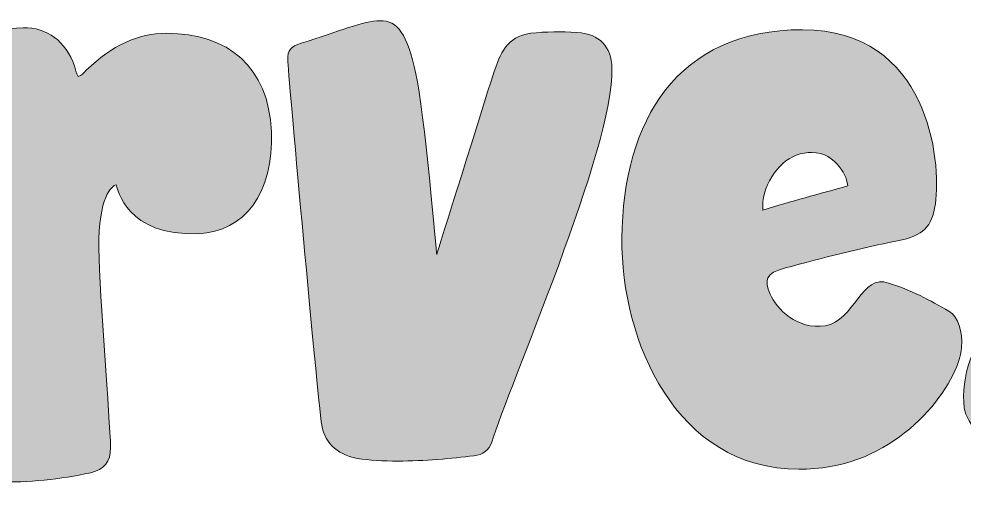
# Model space of a CAD drawing. Header units: inches. Extents: x 205 to 874, y -804 to -276.
# Drawn here: x 439.7 to 713.5, y -804.3 to -665.3 of the extents above; entities that cross this region are included whole.
import ezdxf

# ---------------------------------------------------------------- set-up
doc = ezdxf.new("R2010")
doc.units = ezdxf.units.IN
doc.header["$MEASUREMENT"] = 0
doc.layers.add('Layer 1', color=7, linetype='Continuous')

# ---------------------------------------------------------------- blocks, each defined once
blk = doc.blocks.new('block 4')
at = {"layer": 'Layer 1', "true_color": 0xffffff}
h = blk.add_hatch(color=7, dxfattribs=at)
h.dxf.hatch_style = 2
edge = h.paths.add_edge_path()
edge.add_spline(control_points=[(723.21, -751.13), (724.26, -750.08), (725.3, -749.56), (726.61, -749.56), (728.18, -749.56), (730.01, -750.34), (731.58, -751.91), (734.99, -755.05), (742.58, -758.19), (748.07, -758.19), (752.26, -758.19), (755.14, -756.36), (754.61, -751.65), (753.57, -744.06), (738.65, -737), (731.06, -727.84), (709.6, -702.72), (730.28, -670.79), (750.43, -666.34), (753.57, -665.56), (756.71, -665.29), (759.85, -665.29), (776.86, -665.29), (792.03, -675.5), (793.34, -693.03), (793.6, -696.44), (792.3, -699.31), (789.68, -701.67), (786.54, -704.29), (778.69, -709.78), (774.24, -709.78), (771.88, -709.78), (770.31, -708.21), (768.74, -704.55), (767.17, -700.89), (764.3, -699.31), (761.94, -699.31), (759.32, -699.31), (756.97, -701.15), (757.23, -704.81), (757.23, -707.95), (760.37, -713.71), (766.13, -717.37), (769.27, -719.2), (772.41, -721.03), (775.81, -722.87), (794.65, -732.81), (799.36, -754.01), (794.39, -770.23), (789.42, -787.24), (779.74, -798.49), (762.2, -800.85), (736.29, -804.25), (714.84, -787.24), (713.53, -778.08), (712.48, -769.19), (715.88, -758.72), (723.21, -751.13)], knot_values=[0, 0, 0, 0, 1, 1, 1, 2, 2, 2, 3, 3, 3, 4, 4, 4, 5, 5, 5, 6, 6, 6, 7, 7, 7, 8, 8, 8, 9, 9, 9, 10, 10, 10, 11, 11, 11, 12, 12, 12, 13, 13, 13, 14, 14, 14, 15, 15, 15, 16, 16, 16, 17, 17, 17, 18, 18, 18, 19, 19, 19, 19], degree=3, periodic=1)
h = blk.add_hatch(color=7, dxfattribs=at)
h.dxf.hatch_style = 2
edge = h.paths.add_edge_path()
edge.add_spline(control_points=[(512.8, -698.01), (513.59, -715.8), (504.95, -727.05), (491.61, -727.58), (470.67, -728.36), (468.32, -714.49), (467.79, -713.45), (466.75, -713.45), (462.56, -717.11), (462.82, -731.76), (463.08, -746.42), (465.96, -780.96), (466.22, -789.6), (466.22, -793.78), (464.39, -795.88), (460.46, -796.92), (451.57, -798.76), (442.41, -799.8), (433.51, -799.54), (428.54, -799.54), (426.71, -797.97), (425.92, -793), (421.74, -764.47), (422.26, -686.49), (420.17, -678.9), (418.59, -673.67), (420.69, -670.53), (425.92, -669.48), (430.63, -668.44), (435.87, -668.17), (440.84, -667.91), (447.9, -667.65), (453.14, -671.84), (455.76, -678.9), (456.02, -679.95), (456.28, -681), (456.8, -682.04), (457.85, -681.78), (458.37, -681), (459.16, -680.21), (466.75, -672.88), (474.07, -669.48), (482.45, -669.48), (500.24, -669.48), (512.02, -679.16), (512.8, -698.01)], knot_values=[0, 0, 0, 0, 1, 1, 1, 2, 2, 2, 3, 3, 3, 4, 4, 4, 5, 5, 5, 6, 6, 6, 7, 7, 7, 8, 8, 8, 9, 9, 9, 10, 10, 10, 11, 11, 11, 12, 12, 12, 13, 13, 13, 14, 14, 14, 15, 15, 15, 15], degree=3, periodic=1)
h = blk.add_hatch(color=7, dxfattribs=at)
h.dxf.hatch_style = 2
edge = h.paths.add_edge_path()
edge.add_spline(control_points=[(576.92, -681.78), (579.27, -674.98), (580.85, -670.53), (587.91, -669.48), (592.36, -668.96), (596.81, -668.96), (601.26, -669.22), (608.06, -669.74), (611.2, -673.15), (611.46, -679.69), (612.25, -702.19), (581.11, -772.85), (576.66, -788.03), (575.87, -790.38), (574.04, -791.69), (571.42, -791.95), (565.14, -792.74), (557.03, -793.52), (549.44, -793.52), (545.25, -793.52), (541.07, -793.26), (537.67, -792.74), (531.39, -791.43), (527.98, -788.03), (527.2, -782.01), (525.37, -766.31), (517.52, -679.43), (517.52, -677.33), (517.52, -674.19), (518.3, -673.41), (521.44, -672.36), (532.43, -668.96), (539.5, -665.82), (544.21, -665.82), (549.44, -665.82), (552.06, -669.48), (554.68, -681.26), (557.03, -691.73), (560.69, -733.6), (560.69, -733.6), (560.69, -733.6), (574.56, -689.37), (576.92, -681.78)], knot_values=[0, 0, 0, 0, 1, 1, 1, 2, 2, 2, 3, 3, 3, 4, 4, 4, 5, 5, 5, 6, 6, 6, 7, 7, 7, 8, 8, 8, 9, 9, 9, 10, 10, 10, 11, 11, 11, 12, 12, 12, 13, 13, 13, 14, 14, 14, 14], degree=3, periodic=1)
h = blk.add_hatch(color=7, dxfattribs=at)
h.dxf.hatch_style = 2
edge = h.paths.add_edge_path()
edge.add_spline(control_points=[(712.74, -760.55), (711.95, -771.02), (696.78, -791.43), (674.79, -795.09), (671.65, -795.62), (668.51, -795.88), (665.64, -795.88), (630.05, -795.88), (614.08, -758.72), (614.34, -728.89), (614.61, -694.87), (630.31, -668.44), (666.68, -668.44), (703.06, -668.44), (706.98, -706.38), (705.15, -718.94), (704.1, -725.74), (701.75, -728.1), (694.16, -729.67), (683.17, -731.76), (672.44, -734.64), (661.71, -737.52), (655.69, -739.09), (655.69, -740.92), (657.26, -745.11), (659.09, -749.3), (665.11, -755.58), (673.23, -754.27), (681.6, -752.96), (683.95, -738.83), (691.54, -741.97), (698.08, -743.8), (703.58, -746.94), (709.08, -750.08), (711.95, -751.91), (713, -755.84), (712.74, -760.55)], knot_values=[0, 0, 0, 0, 1, 1, 1, 2, 2, 2, 3, 3, 3, 4, 4, 4, 5, 5, 5, 6, 6, 6, 7, 7, 7, 8, 8, 8, 9, 9, 9, 10, 10, 10, 11, 11, 11, 12, 12, 12, 12], degree=3, periodic=1)
edge = h.paths.add_edge_path()
edge.add_spline(control_points=[(655.17, -720.77), (663.28, -718.16), (671.65, -716.06), (679.77, -713.71), (679.77, -711.61), (676.63, -704.02), (669.3, -704.02), (667.99, -704.02), (666.42, -704.29), (664.85, -704.81), (659.35, -706.9), (654.64, -714.23), (655.17, -720.77)], knot_values=[0, 0, 0, 0, 1, 1, 1, 2, 2, 2, 3, 3, 3, 4, 4, 4, 4], degree=3, periodic=1)
at = {"layer": 'Layer 1', "lineweight": 0}
for points, knots in [([(723.21, -751.13), (724.26, -750.08), (725.3, -749.56), (726.61, -749.56), (728.18, -749.56), (730.01, -750.34), (731.58, -751.91), (734.99, -755.05), (742.58, -758.19), (748.07, -758.19), (752.26, -758.19), (755.14, -756.36), (754.61, -751.65), (753.57, -744.06), (738.65, -737), (731.06, -727.84), (709.6, -702.72), (730.28, -670.79), (750.43, -666.34), (753.57, -665.56), (756.71, -665.29), (759.85, -665.29), (776.86, -665.29), (792.03, -675.5), (793.34, -693.03), (793.6, -696.44), (792.3, -699.31), (789.68, -701.67), (786.54, -704.29), (778.69, -709.78), (774.24, -709.78), (771.88, -709.78), (770.31, -708.21), (768.74, -704.55), (767.17, -700.89), (764.3, -699.31), (761.94, -699.31), (759.32, -699.31), (756.97, -701.15), (757.23, -704.81), (757.23, -707.95), (760.37, -713.71), (766.13, -717.37), (769.27, -719.2), (772.41, -721.03), (775.81, -722.87), (794.65, -732.81), (799.36, -754.01), (794.39, -770.23), (789.42, -787.24), (779.74, -798.49), (762.2, -800.85), (736.29, -804.25), (714.84, -787.24), (713.53, -778.08), (712.48, -769.19), (715.88, -758.72), (723.21, -751.13)], [0, 0, 0, 0, 1, 1, 1, 2, 2, 2, 3, 3, 3, 4, 4, 4, 5, 5, 5, 6, 6, 6, 7, 7, 7, 8, 8, 8, 9, 9, 9, 10, 10, 10, 11, 11, 11, 12, 12, 12, 13, 13, 13, 14, 14, 14, 15, 15, 15, 16, 16, 16, 17, 17, 17, 18, 18, 18, 19, 19, 19, 19]), ([(512.8, -698.01), (513.59, -715.8), (504.95, -727.05), (491.61, -727.58), (470.67, -728.36), (468.32, -714.49), (467.79, -713.45), (466.75, -713.45), (462.56, -717.11), (462.82, -731.76), (463.08, -746.42), (465.96, -780.96), (466.22, -789.6), (466.22, -793.78), (464.39, -795.88), (460.46, -796.92), (451.57, -798.76), (442.41, -799.8), (433.51, -799.54), (428.54, -799.54), (426.71, -797.97), (425.92, -793), (421.74, -764.47), (422.26, -686.49), (420.17, -678.9), (418.59, -673.67), (420.69, -670.53), (425.92, -669.48), (430.63, -668.44), (435.87, -668.17), (440.84, -667.91), (447.9, -667.65), (453.14, -671.84), (455.76, -678.9), (456.02, -679.95), (456.28, -681), (456.8, -682.04), (457.85, -681.78), (458.37, -681), (459.16, -680.21), (466.75, -672.88), (474.07, -669.48), (482.45, -669.48), (500.24, -669.48), (512.02, -679.16), (512.8, -698.01)], [0, 0, 0, 0, 1, 1, 1, 2, 2, 2, 3, 3, 3, 4, 4, 4, 5, 5, 5, 6, 6, 6, 7, 7, 7, 8, 8, 8, 9, 9, 9, 10, 10, 10, 11, 11, 11, 12, 12, 12, 13, 13, 13, 14, 14, 14, 15, 15, 15, 15]), ([(576.92, -681.78), (579.27, -674.98), (580.85, -670.53), (587.91, -669.48), (592.36, -668.96), (596.81, -668.96), (601.26, -669.22), (608.06, -669.74), (611.2, -673.15), (611.46, -679.69), (612.25, -702.19), (581.11, -772.85), (576.66, -788.03), (575.87, -790.38), (574.04, -791.69), (571.42, -791.95), (565.14, -792.74), (557.03, -793.52), (549.44, -793.52), (545.25, -793.52), (541.07, -793.26), (537.67, -792.74), (531.39, -791.43), (527.98, -788.03), (527.2, -782.01), (525.37, -766.31), (517.52, -679.43), (517.52, -677.33), (517.52, -674.19), (518.3, -673.41), (521.44, -672.36), (532.43, -668.96), (539.5, -665.82), (544.21, -665.82), (549.44, -665.82), (552.06, -669.48), (554.68, -681.26), (557.03, -691.73), (560.69, -733.6), (560.69, -733.6), (560.69, -733.6), (574.56, -689.37), (576.92, -681.78)], [0, 0, 0, 0, 1, 1, 1, 2, 2, 2, 3, 3, 3, 4, 4, 4, 5, 5, 5, 6, 6, 6, 7, 7, 7, 8, 8, 8, 9, 9, 9, 10, 10, 10, 11, 11, 11, 12, 12, 12, 13, 13, 13, 14, 14, 14, 14]), ([(712.74, -760.55), (711.95, -771.02), (696.78, -791.43), (674.79, -795.09), (671.65, -795.62), (668.51, -795.88), (665.64, -795.88), (630.05, -795.88), (614.08, -758.72), (614.34, -728.89), (614.61, -694.87), (630.31, -668.44), (666.68, -668.44), (703.06, -668.44), (706.98, -706.38), (705.15, -718.94), (704.1, -725.74), (701.75, -728.1), (694.16, -729.67), (683.17, -731.76), (672.44, -734.64), (661.71, -737.52), (655.69, -739.09), (655.69, -740.92), (657.26, -745.11), (659.09, -749.3), (665.11, -755.58), (673.23, -754.27), (681.6, -752.96), (683.95, -738.83), (691.54, -741.97), (698.08, -743.8), (703.58, -746.94), (709.08, -750.08), (711.95, -751.91), (713, -755.84), (712.74, -760.55)], [0, 0, 0, 0, 1, 1, 1, 2, 2, 2, 3, 3, 3, 4, 4, 4, 5, 5, 5, 6, 6, 6, 7, 7, 7, 8, 8, 8, 9, 9, 9, 10, 10, 10, 11, 11, 11, 12, 12, 12, 12]), ([(655.17, -720.77), (663.28, -718.16), (671.65, -716.06), (679.77, -713.71), (679.77, -711.61), (676.63, -704.02), (669.3, -704.02), (667.99, -704.02), (666.42, -704.29), (664.85, -704.81), (659.35, -706.9), (654.64, -714.23), (655.17, -720.77)], [0, 0, 0, 0, 1, 1, 1, 2, 2, 2, 3, 3, 3, 4, 4, 4, 4])]:
    blk.add_open_spline(points, degree=3, knots=knots, dxfattribs=at)
blk = doc.blocks.new('block 2')
at = {"layer": 'Layer 1'}
blk.add_blockref('block 4', (0, 0), dxfattribs=at)

msp = doc.modelspace()

# ---------------------------------------------------------------- block references
at = {"layer": 'Layer 1'}
msp.add_blockref('block 2', (0, 0), dxfattribs=at)

doc.saveas('drawing.dxf')
